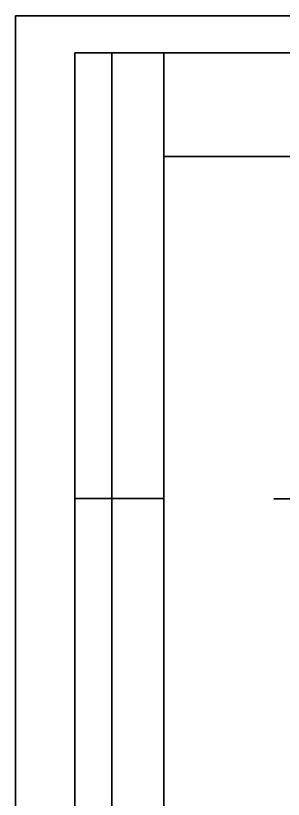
# Model space of a CAD drawing. Extents: x 1 to 210, y 1 to 298.
# Drawn here: x 0.5 to 36.6, y 192 to 297.6 of the extents above; entities that cross this region are included whole.
import ezdxf

# ---------------------------------------------------------------- set-up
doc = ezdxf.new("R2010")
doc.units = 0

msp = doc.modelspace()

# ---------------------------------------------------------------- linework, layer by layer
at = {"layer": 'P00142'}
msp.add_lwpolyline([(35.305998, 232.494659), (47.328668, 232.494659), (35.305998, 232.494659)], dxfattribs=at)
at = {"layer": 'P02936'}
msp.add_lwpolyline([(0.508, 0.592664), (0.508, 297.603326), (0.508, 0.592664)], dxfattribs=at)
at = {"layer": 'P02937'}
msp.add_lwpolyline([(0.508, 297.603326), (210.481339, 297.603326), (0.508, 297.603326)], dxfattribs=at)
at = {"layer": 'P02940'}
msp.add_lwpolyline([(20.489333, 5.588009), (20.489333, 292.607992), (20.489333, 5.588009)], dxfattribs=at)
at = {"layer": 'P02941'}
msp.add_lwpolyline([(20.489333, 292.607992), (205.485993, 292.607992), (20.489333, 292.607992)], dxfattribs=at)
at = {"layer": 'P02979'}
msp.add_lwpolyline([(8.466667, 172.635328), (8.466667, 292.607992), (8.466667, 172.635328)], dxfattribs=at)
at = {"layer": 'P02980'}
msp.add_lwpolyline([(13.462, 172.635328), (13.462, 292.607992), (13.462, 172.635328)], dxfattribs=at)
at = {"layer": 'P02982'}
msp.add_lwpolyline([(20.489333, 292.607992), (8.466667, 292.607992), (20.489333, 292.607992)], dxfattribs=at)
at = {"layer": 'P02983'}
msp.add_lwpolyline([(20.489333, 232.579328), (8.466667, 232.579328), (20.489333, 232.579328)], dxfattribs=at)
at = {"layer": 'P02984'}
msp.add_lwpolyline([(90.508666, 278.637993), (20.489333, 278.637993), (90.508666, 278.637993)], dxfattribs=at)

doc.saveas('drawing.dxf')
